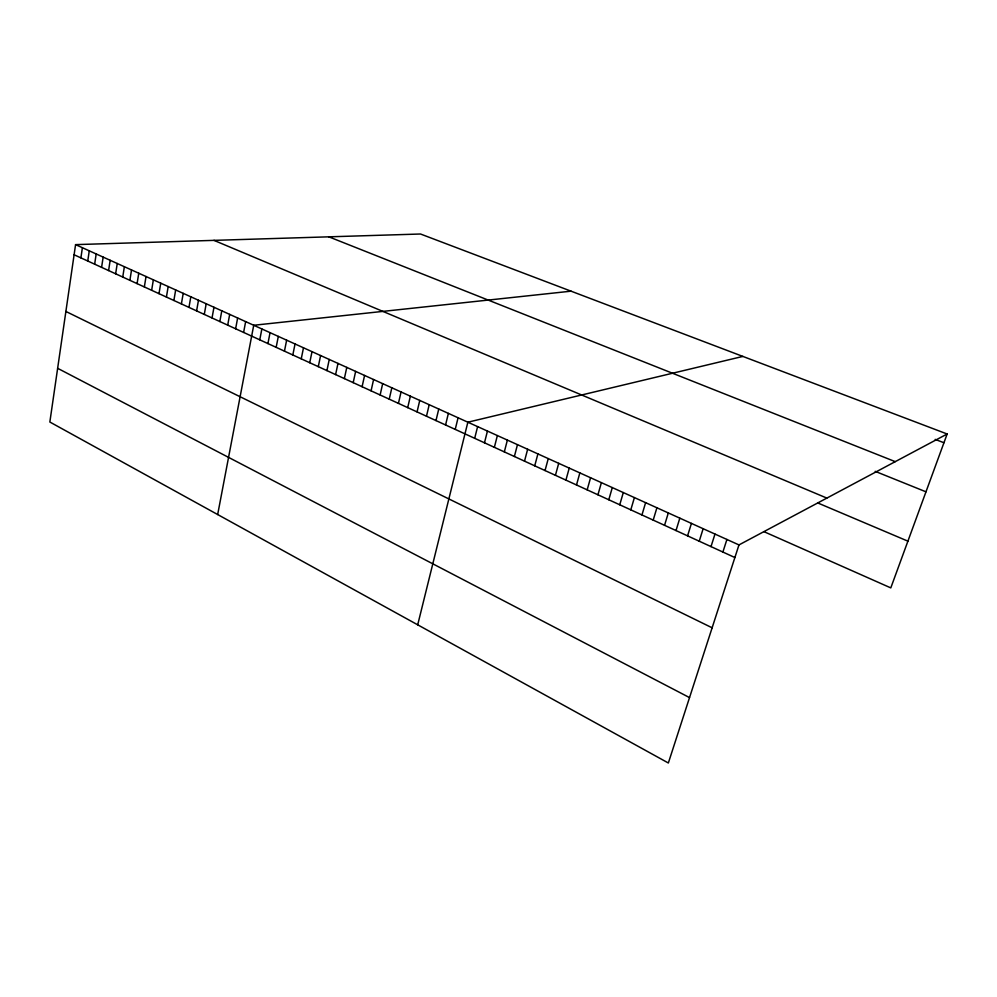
<?xml version="1.0" encoding="UTF-8"?>
<svg xmlns="http://www.w3.org/2000/svg" width="997" height="997" viewBox="0 0 997 997"><rect width="100%" height="100%" fill="white"/><g stroke="black" fill="none" stroke-linecap="round" stroke-linejoin="round"><path stroke-width="1.5" d="M75.573 244.626L49.85 422.018L668.351 762.992L738.964 544.923L947.15 433.994L420.522 234.008L75.573 244.626L738.964 544.923M80.907 257.874L82.39 247.717M87.748 261.015L89.269 250.833M94.653 264.168L96.186 253.961M101.594 267.358L103.152 257.114M108.598 270.561L110.169 260.292M115.64 273.789L117.247 263.495M122.743 277.041L124.363 266.71M129.884 280.319L131.529 269.963M137.088 283.622L138.757 273.228M144.341 286.937L146.036 276.518M151.644 290.289L153.364 279.845M158.997 293.654L160.741 283.185M166.412 297.056L168.181 286.55M173.877 300.471L175.671 289.94M181.392 303.923L183.211 293.355M188.969 307.388L190.813 296.794M196.596 310.89L198.478 300.259M204.285 314.416L206.192 303.749M212.037 317.956L213.969 307.275M219.839 321.533L221.795 310.815M227.702 325.147L229.684 314.391M235.628 328.773L237.635 317.993M243.617 332.425L245.648 321.62M217.67 514.539L253.724 325.271L571.082 291.174M259.768 339.827L261.862 328.948M267.931 343.579L270.05 332.662M276.157 347.342L278.313 336.4M284.457 351.143L286.638 340.176M292.819 354.982L295.037 343.965M301.244 358.833L303.487 347.803M309.731 362.721L312.011 351.654M318.292 366.647L320.598 355.543M326.916 370.597L329.259 359.456M335.603 374.585L337.983 363.407M344.364 378.598L346.782 367.395M353.2 382.649L355.642 371.407M362.098 386.724L364.578 375.458M371.083 390.836L373.588 379.533M380.131 394.986L382.674 383.646M389.241 399.161L391.833 387.783M398.439 403.374L401.056 391.971M407.711 407.623L410.365 396.183M417.058 411.911L419.749 400.42M426.479 416.223L429.209 404.707M435.988 420.584L438.755 409.032M445.572 424.971L448.376 413.381M455.23 429.395L458.072 417.768M417.706 624.807L467.855 422.205L742.865 356.415M474.684 438.319L477.613 426.616M484.48 442.805L487.446 431.065M494.362 447.329L497.366 435.564M504.332 451.89L507.373 440.088M514.377 456.501L517.468 444.662M524.509 461.15L527.65 449.261M534.728 465.823L537.906 453.909M545.035 470.547L548.263 458.595M555.429 475.32L558.706 463.318M565.922 480.118L569.237 468.092M576.503 484.966L579.855 472.902M587.171 489.851L590.573 477.75M597.938 494.786L601.39 482.648M608.793 499.759L612.295 487.583M619.748 504.781L623.299 492.568M630.802 509.853L634.404 497.59M641.956 514.963L645.607 502.662M653.197 520.11L656.911 507.772M664.55 525.319L668.314 512.944M676.016 530.566L679.817 518.153M687.569 535.863L691.432 523.4M699.233 541.209L703.147 528.709M711.011 546.605L714.974 534.068M722.887 552.051L726.913 539.464M947.15 433.994L890.795 587.894L763.989 531.675M935.186 439.39L943.947 442.743M328.823 236.825L895.256 461.648M875.192 471.344L925.976 491.82M213.969 240.364L826.849 498.089M817.876 502.999L907.906 541.159M74.102 254.758L734.876 557.535M65.877 311.45L712.132 627.798M57.639 368.304L689.525 697.601"/></g></svg>
